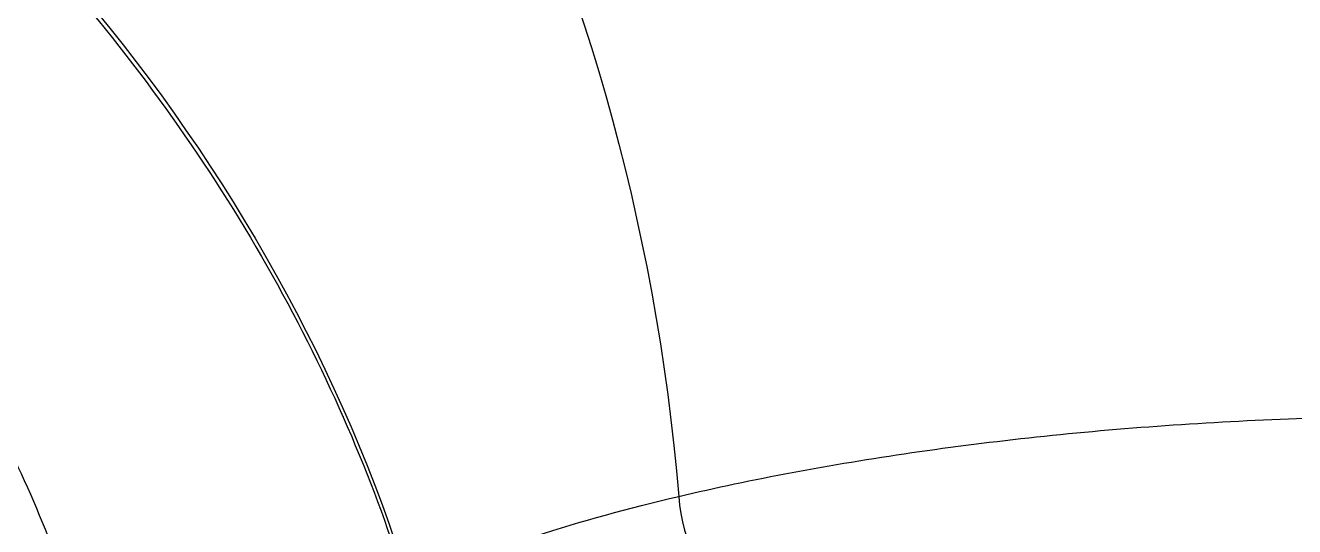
# Model space of a CAD drawing. Header units: millimetres. Extents: x 3724 to 4565, y 1133 to 1727.
# Drawn here: x 3860.77 to 3874.2, y 1558.8 to 1564.1 of the extents above; entities that cross this region are included whole.
import ezdxf

# ---------------------------------------------------------------- set-up
doc = ezdxf.new("R2010")
doc.units = ezdxf.units.MM

msp = doc.modelspace()

# ---------------------------------------------------------------- linework, layer by layer
at = {"extrusion": (0, 1, 0)}
msp.add_line((3864.428, 1559.236), (3864.428, 1559.235), dxfattribs=at)
at = {"extrusion": (-2.22045e-16, 6.16298e-33, -1)}
msp.add_ellipse((3860.973, 1561.103), major_axis=(-2.884, 11.648), ratio=0.526229, start_param=0.439717, end_param=1.870355, dxfattribs=at)
at = {"extrusion": (-2.22045e-16, -2.46519e-32, -1)}
msp.add_ellipse((3855.997, 1558.926), major_axis=(-7.122, 9.658), ratio=0.635664, start_param=0.859421, end_param=2.077537, dxfattribs=at)
for centre, major_axis, ratio, start_param, end_param in [((3875.628, 1559.934), (11.5, 0), 0.343815, 3.135146, 3.135327), ((3868.24, 1558.95), (-0.228, 0.974), 0.528968, 1.277797, 2.724465)]:
    msp.add_ellipse(centre, major_axis=major_axis, ratio=ratio, start_param=start_param, end_param=end_param)
for points in [[(3855.946, 1568.623), (3856.835, 1568.214), (3858.7, 1567.091), (3861.398, 1564.521), (3863.569, 1561.372), (3864.478, 1559.21), (3864.792, 1558.185)], [(3861.803, 1563.82), (3861.804, 1563.82), (3861.804, 1563.82), (3861.804, 1563.82)], [(3864.821, 1558.198), (3865.666, 1558.562), (3866.618, 1558.865), (3867.681, 1559.116)], [(3864.59, 1558.798), (3864.59, 1558.798), (3864.59, 1558.798), (3864.59, 1558.798)]]:
    msp.add_open_spline(points, degree=3)
for points, knots in [([(3856.843, 1564.1), (3857.502, 1563.613), (3858.754, 1562.485), (3860.282, 1560.396), (3861.29, 1558.144), (3861.635, 1556.62), (3861.73, 1555.917)], [0, 0, 0, 0, 0.258435, 0.516883, 0.775331, 1, 1, 1, 1]), ([(3867.681, 1559.116), (3868.457, 1559.299), (3869.284, 1559.454), (3870.148, 1559.579), (3871.011, 1559.705), (3871.91, 1559.801), (3872.828, 1559.866), (3873.747, 1559.931), (3874.685, 1559.965), (3875.628, 1559.966)], [0, 0, 0, 0, 0.333333, 0.333333, 0.333333, 0.666667, 0.666667, 0.666667, 1, 1, 1, 1])]:
    msp.add_open_spline(points, degree=3, knots=knots)

doc.saveas('drawing.dxf')
